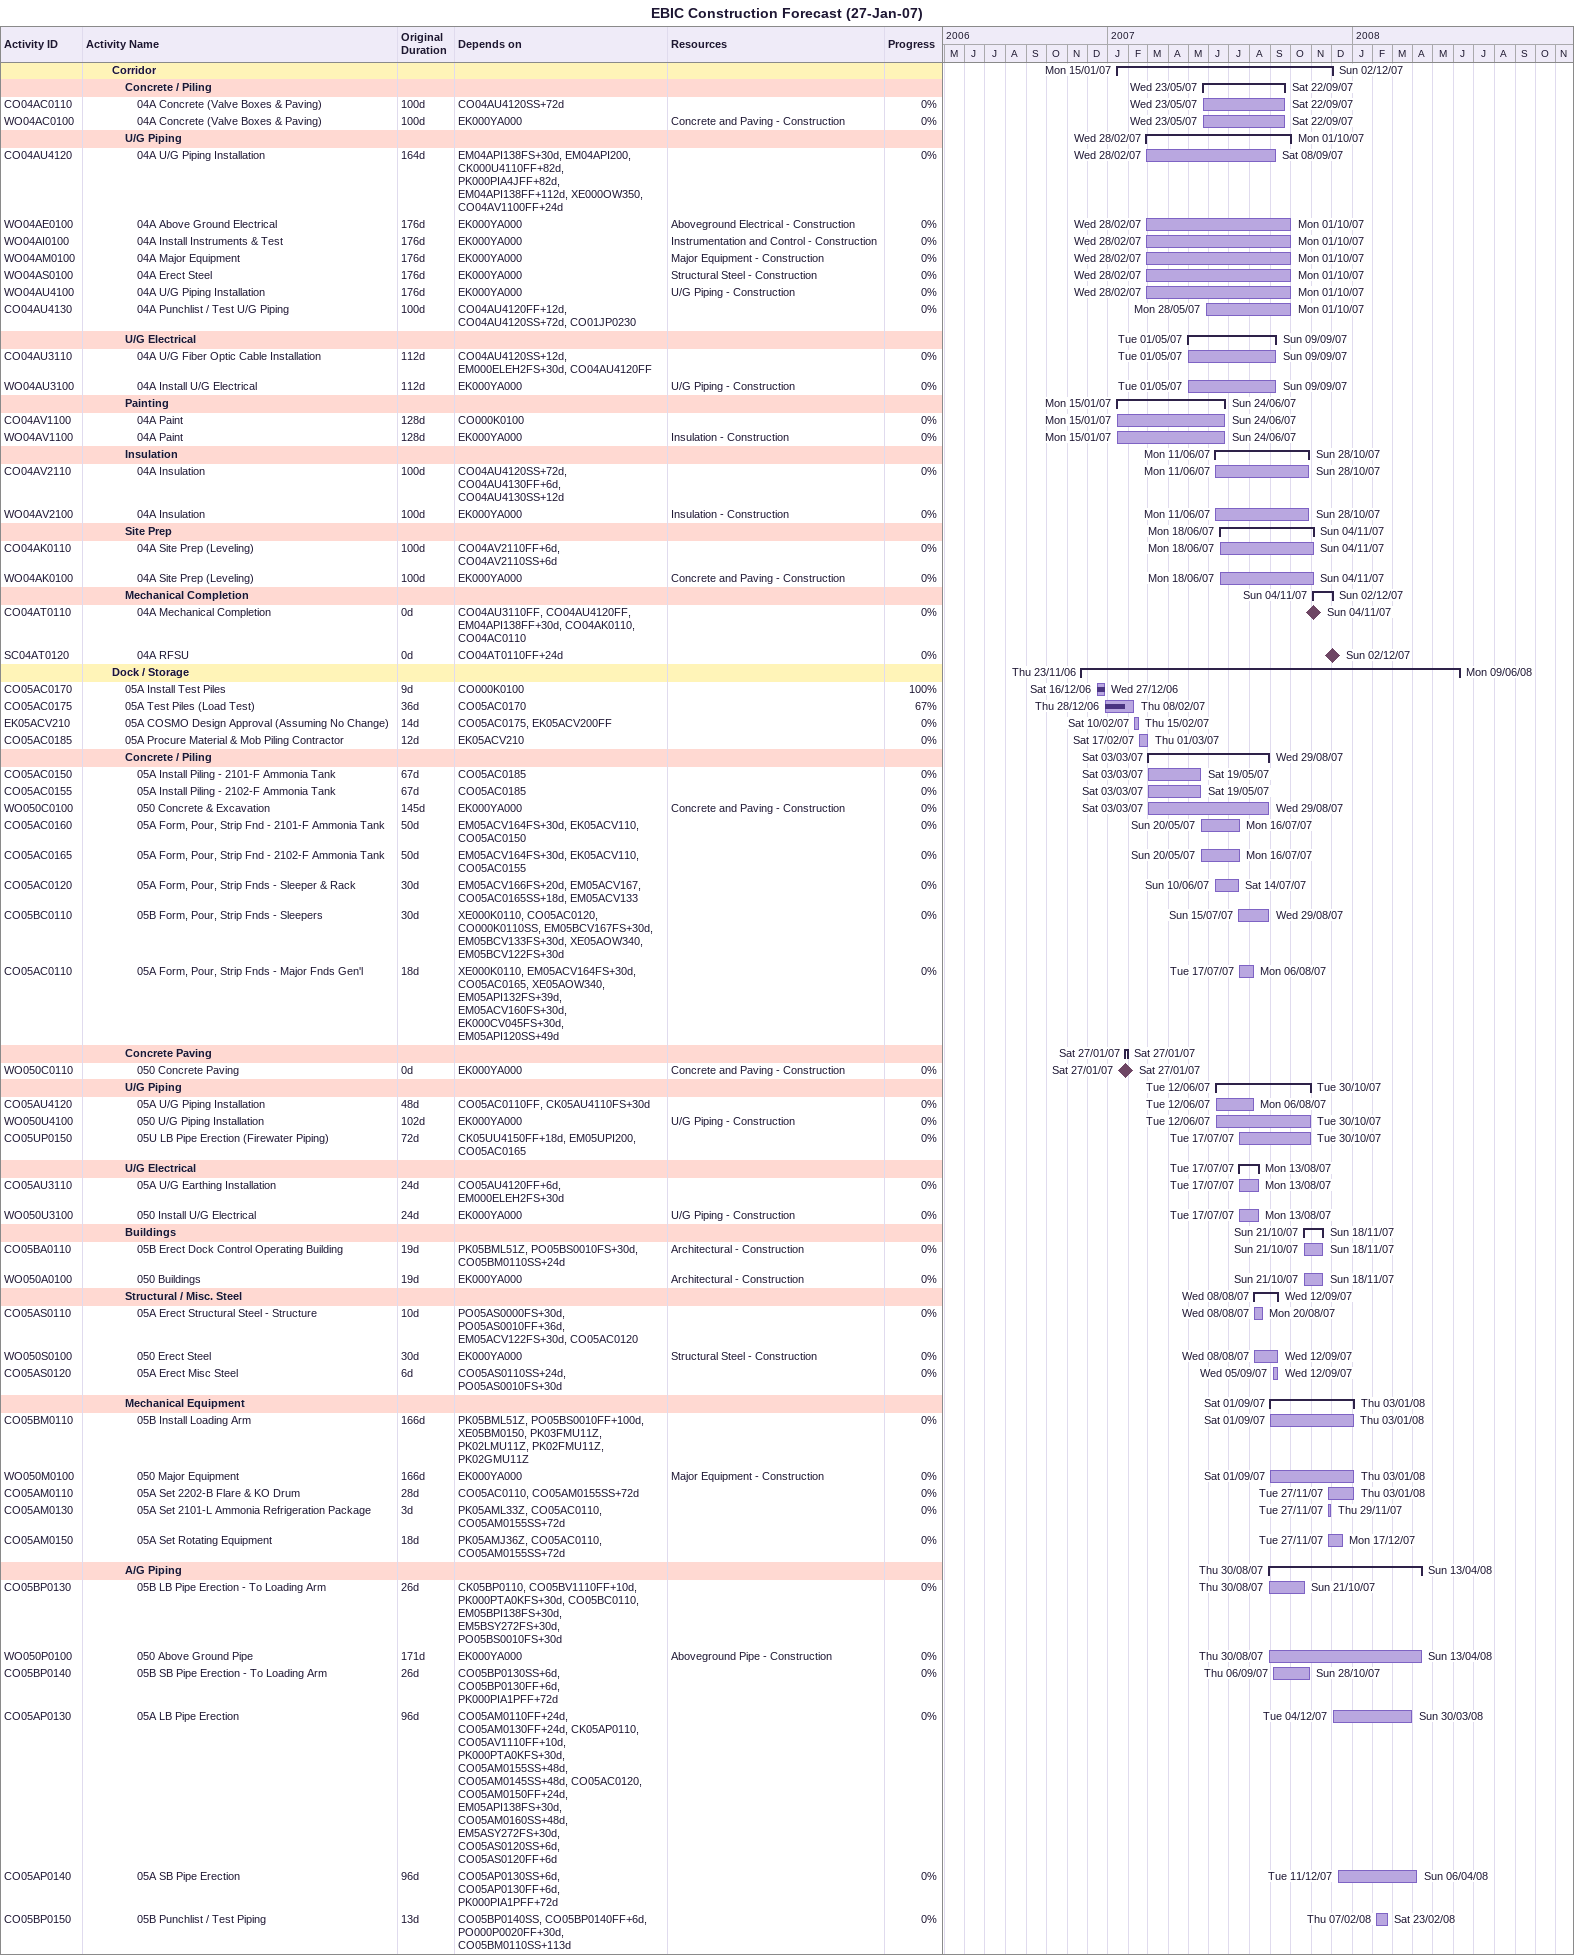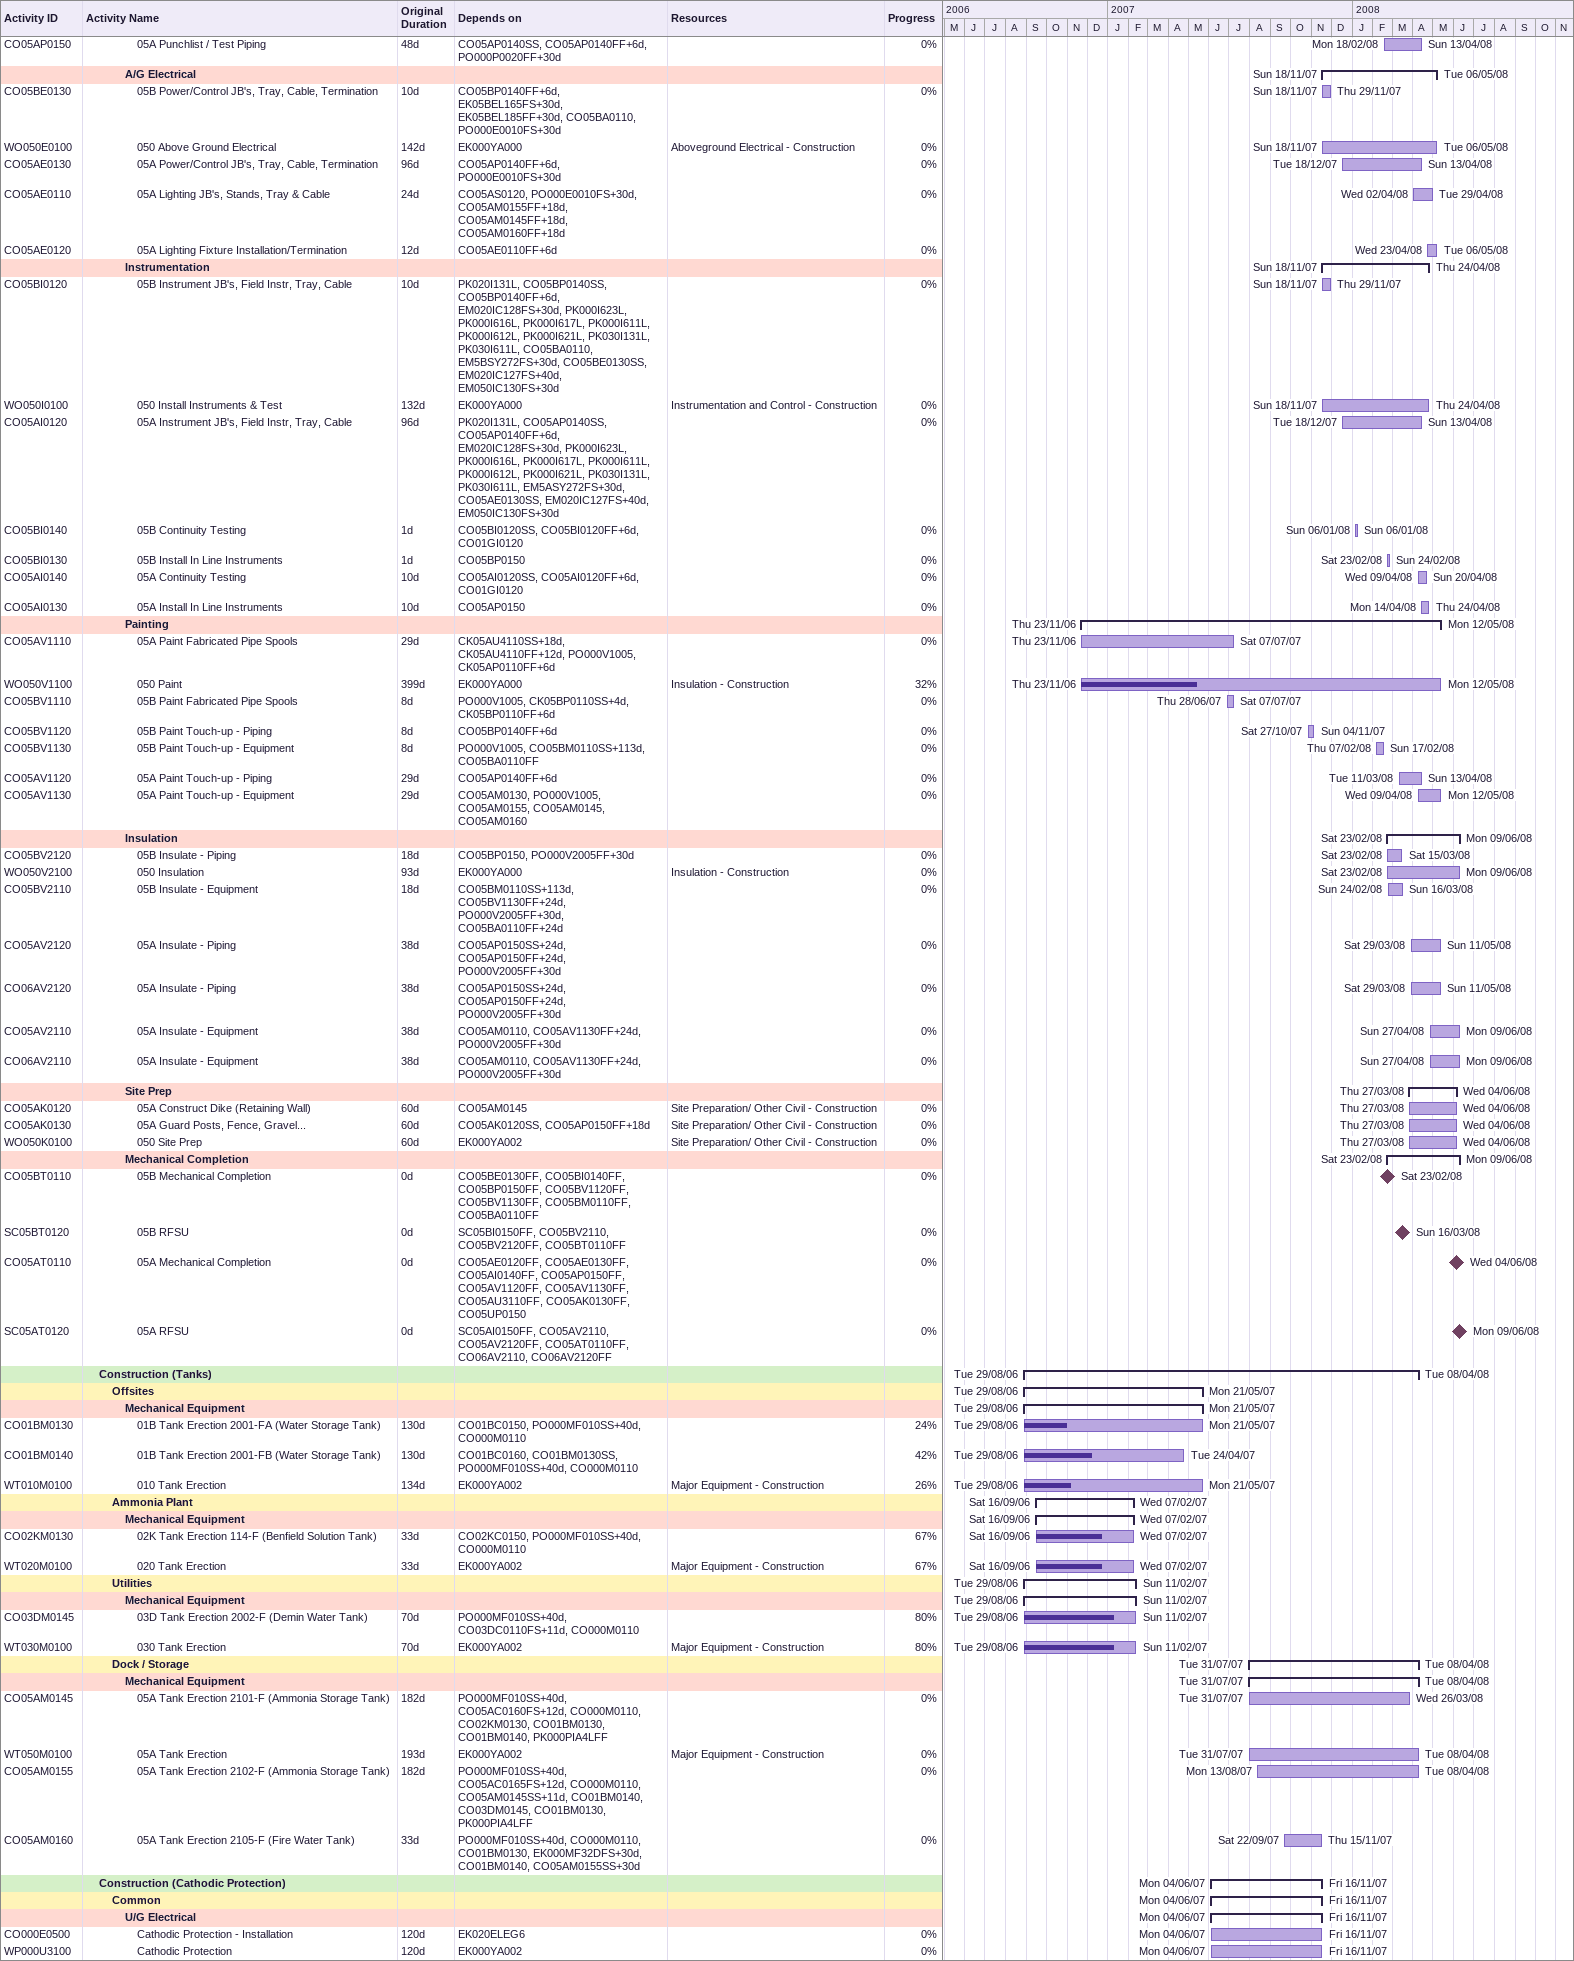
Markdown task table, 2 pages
EBIC Construction Forecast (27-Jan-07)

| ID | Level | Task | Original duration | Start | Finish | Predecessors | Resources | % complete |
|---|---|---|---|---|---|---|---|---|
|  | 3 | **Corridor** |  | 2007-01-15 | 2007-12-02 |  |  |  |
|  | 4 | **Concrete / Piling** |  | 2007-05-23 | 2007-09-22 |  |  |  |
| CO04AC0110 | 5 | 04A Concrete (Valve Boxes & Paving) | 100d | 2007-05-23 | 2007-09-22 | CO04AU4120SS+72d |  | 0 |
| WO04AC0100 | 5 | 04A Concrete (Valve Boxes & Paving) | 100d | 2007-05-23 | 2007-09-22 | EK000YA000 | Concrete and Paving - Construction | 0 |
|  | 4 | **U/G Piping** |  | 2007-02-28 | 2007-10-01 |  |  |  |
| CO04AU4120 | 5 | 04A U/G Piping Installation | 164d | 2007-02-28 | 2007-09-08 | EM04API138FS+30d, EM04API200, CK000U4110FF+82d, PK000PIA4JFF+82d, EM04API138FF+112d, XE000OW350, CO04AV1100FF+24d |  | 0 |
| WO04AE0100 | 5 | 04A Above Ground Electrical | 176d | 2007-02-28 | 2007-10-01 | EK000YA000 | Aboveground Electrical - Construction | 0 |
| WO04AI0100 | 5 | 04A Install Instruments & Test | 176d | 2007-02-28 | 2007-10-01 | EK000YA000 | Instrumentation and Control - Construction | 0 |
| WO04AM0100 | 5 | 04A Major Equipment | 176d | 2007-02-28 | 2007-10-01 | EK000YA000 | Major Equipment - Construction | 0 |
| WO04AS0100 | 5 | 04A Erect Steel | 176d | 2007-02-28 | 2007-10-01 | EK000YA000 | Structural Steel - Construction | 0 |
| WO04AU4100 | 5 | 04A U/G Piping Installation | 176d | 2007-02-28 | 2007-10-01 | EK000YA000 | U/G Piping - Construction | 0 |
| CO04AU4130 | 5 | 04A Punchlist / Test U/G Piping | 100d | 2007-05-28 | 2007-10-01 | CO04AU4120FF+12d, CO04AU4120SS+72d, CO01JP0230 |  | 0 |
|  | 4 | **U/G Electrical** |  | 2007-05-01 | 2007-09-09 |  |  |  |
| CO04AU3110 | 5 | 04A U/G Fiber Optic Cable Installation | 112d | 2007-05-01 | 2007-09-09 | CO04AU4120SS+12d, EM000ELEH2FS+30d, CO04AU4120FF |  | 0 |
| WO04AU3100 | 5 | 04A Install U/G Electrical | 112d | 2007-05-01 | 2007-09-09 | EK000YA000 | U/G Piping - Construction | 0 |
|  | 4 | **Painting** |  | 2007-01-15 | 2007-06-24 |  |  |  |
| CO04AV1100 | 5 | 04A Paint | 128d | 2007-01-15 | 2007-06-24 | CO000K0100 |  | 0 |
| WO04AV1100 | 5 | 04A Paint | 128d | 2007-01-15 | 2007-06-24 | EK000YA000 | Insulation - Construction | 0 |
|  | 4 | **Insulation** |  | 2007-06-11 | 2007-10-28 |  |  |  |
| CO04AV2110 | 5 | 04A Insulation | 100d | 2007-06-11 | 2007-10-28 | CO04AU4120SS+72d, CO04AU4130FF+6d, CO04AU4130SS+12d |  | 0 |
| WO04AV2100 | 5 | 04A Insulation | 100d | 2007-06-11 | 2007-10-28 | EK000YA000 | Insulation - Construction | 0 |
|  | 4 | **Site Prep** |  | 2007-06-18 | 2007-11-04 |  |  |  |
| CO04AK0110 | 5 | 04A Site Prep (Leveling) | 100d | 2007-06-18 | 2007-11-04 | CO04AV2110FF+6d, CO04AV2110SS+6d |  | 0 |
| WO04AK0100 | 5 | 04A Site Prep (Leveling) | 100d | 2007-06-18 | 2007-11-04 | EK000YA000 | Concrete and Paving - Construction | 0 |
|  | 4 | **Mechanical Completion** |  | 2007-11-04 | 2007-12-02 |  |  |  |
| CO04AT0110 | 5 | 04A Mechanical Completion | 0d | 2007-11-04 | 2007-11-04 | CO04AU3110FF, CO04AU4120FF, EM04API138FF+30d, CO04AK0110, CO04AC0110 |  | 0 |
| SC04AT0120 | 5 | 04A RFSU | 0d | 2007-12-02 | 2007-12-02 | CO04AT0110FF+24d |  | 0 |
|  | 3 | **Dock / Storage** |  | 2006-11-23 | 2008-06-09 |  |  |  |
| CO05AC0170 | 4 | 05A Install Test Piles | 9d | 2006-12-16 | 2006-12-27 | CO000K0100 |  | 100 |
| CO05AC0175 | 4 | 05A Test Piles (Load Test) | 36d | 2006-12-28 | 2007-02-08 | CO05AC0170 |  | 67 |
| EK05ACV210 | 4 | 05A COSMO Design Approval (Assuming No Change) | 14d | 2007-02-10 | 2007-02-15 | CO05AC0175, EK05ACV200FF |  | 0 |
| CO05AC0185 | 4 | 05A Procure Material & Mob Piling Contractor | 12d | 2007-02-17 | 2007-03-01 | EK05ACV210 |  | 0 |
|  | 4 | **Concrete / Piling** |  | 2007-03-03 | 2007-08-29 |  |  |  |
| CO05AC0150 | 5 | 05A Install Piling - 2101-F Ammonia Tank | 67d | 2007-03-03 | 2007-05-19 | CO05AC0185 |  | 0 |
| CO05AC0155 | 5 | 05A Install Piling - 2102-F Ammonia Tank | 67d | 2007-03-03 | 2007-05-19 | CO05AC0185 |  | 0 |
| WO050C0100 | 5 | 050 Concrete & Excavation | 145d | 2007-03-03 | 2007-08-29 | EK000YA000 | Concrete and Paving - Construction | 0 |
| CO05AC0160 | 5 | 05A Form, Pour, Strip Fnd - 2101-F Ammonia Tank | 50d | 2007-05-20 | 2007-07-16 | EM05ACV164FS+30d, EK05ACV110, CO05AC0150 |  | 0 |
| CO05AC0165 | 5 | 05A Form, Pour, Strip Fnd - 2102-F Ammonia Tank | 50d | 2007-05-20 | 2007-07-16 | EM05ACV164FS+30d, EK05ACV110, CO05AC0155 |  | 0 |
| CO05AC0120 | 5 | 05A Form, Pour, Strip Fnds - Sleeper & Rack | 30d | 2007-06-10 | 2007-07-14 | EM05ACV166FS+20d, EM05ACV167, CO05AC0165SS+18d, EM05ACV133 |  | 0 |
| CO05BC0110 | 5 | 05B Form, Pour, Strip Fnds - Sleepers | 30d | 2007-07-15 | 2007-08-29 | XE000K0110, CO05AC0120, CO000K0110SS, EM05BCV167FS+30d, EM05BCV133FS+30d, XE05AOW340, EM05BCV122FS+30d |  | 0 |
| CO05AC0110 | 5 | 05A Form, Pour, Strip Fnds - Major Fnds Gen'l | 18d | 2007-07-17 | 2007-08-06 | XE000K0110, EM05ACV164FS+30d, CO05AC0165, XE05AOW340, EM05API132FS+39d, EM05ACV160FS+30d, EK000CV045FS+30d, EM05API120SS+49d |  | 0 |
|  | 4 | **Concrete Paving** |  | 2007-01-27 | 2007-01-27 |  |  |  |
| WO050C0110 | 5 | 050 Concrete Paving | 0d | 2007-01-27 | 2007-01-27 | EK000YA000 | Concrete and Paving - Construction | 0 |
|  | 4 | **U/G Piping** |  | 2007-06-12 | 2007-10-30 |  |  |  |
| CO05AU4120 | 5 | 05A U/G Piping Installation | 48d | 2007-06-12 | 2007-08-06 | CO05AC0110FF, CK05AU4110FS+30d |  | 0 |
| WO050U4100 | 5 | 050 U/G Piping Installation | 102d | 2007-06-12 | 2007-10-30 | EK000YA000 | U/G Piping - Construction | 0 |
| CO05UP0150 | 5 | 05U LB Pipe Erection (Firewater Piping) | 72d | 2007-07-17 | 2007-10-30 | CK05UU4150FF+18d, EM05UPI200, CO05AC0165 |  | 0 |
|  | 4 | **U/G Electrical** |  | 2007-07-17 | 2007-08-13 |  |  |  |
| CO05AU3110 | 5 | 05A U/G Earthing Installation | 24d | 2007-07-17 | 2007-08-13 | CO05AU4120FF+6d, EM000ELEH2FS+30d |  | 0 |
| WO050U3100 | 5 | 050 Install U/G Electrical | 24d | 2007-07-17 | 2007-08-13 | EK000YA000 | U/G Piping - Construction | 0 |
|  | 4 | **Buildings** |  | 2007-10-21 | 2007-11-18 |  |  |  |
| CO05BA0110 | 5 | 05B Erect Dock Control Operating Building | 19d | 2007-10-21 | 2007-11-18 | PK05BML51Z, PO05BS0010FS+30d, CO05BM0110SS+24d | Architectural - Construction | 0 |
| WO050A0100 | 5 | 050 Buildings | 19d | 2007-10-21 | 2007-11-18 | EK000YA000 | Architectural - Construction | 0 |
|  | 4 | **Structural / Misc. Steel** |  | 2007-08-08 | 2007-09-12 |  |  |  |
| CO05AS0110 | 5 | 05A Erect Structural Steel - Structure | 10d | 2007-08-08 | 2007-08-20 | PO05AS0000FS+30d, PO05AS0010FF+36d, EM05ACV122FS+30d, CO05AC0120 |  | 0 |
| WO050S0100 | 5 | 050 Erect Steel | 30d | 2007-08-08 | 2007-09-12 | EK000YA000 | Structural Steel - Construction | 0 |
| CO05AS0120 | 5 | 05A Erect Misc Steel | 6d | 2007-09-05 | 2007-09-12 | CO05AS0110SS+24d, PO05AS0010FS+30d |  | 0 |
|  | 4 | **Mechanical Equipment** |  | 2007-09-01 | 2008-01-03 |  |  |  |
| CO05BM0110 | 5 | 05B Install Loading Arm | 166d | 2007-09-01 | 2008-01-03 | PK05BML51Z, PO05BS0010FF+100d, XE05BM0150, PK03FMU11Z, PK02LMU11Z, PK02FMU11Z, PK02GMU11Z |  | 0 |
| WO050M0100 | 5 | 050 Major Equipment | 166d | 2007-09-01 | 2008-01-03 | EK000YA000 | Major Equipment - Construction | 0 |
| CO05AM0110 | 5 | 05A Set 2202-B Flare & KO Drum | 28d | 2007-11-27 | 2008-01-03 | CO05AC0110, CO05AM0155SS+72d |  | 0 |
| CO05AM0130 | 5 | 05A Set 2101-L Ammonia Refrigeration Package | 3d | 2007-11-27 | 2007-11-29 | PK05AML33Z, CO05AC0110, CO05AM0155SS+72d |  | 0 |
| CO05AM0150 | 5 | 05A Set Rotating Equipment | 18d | 2007-11-27 | 2007-12-17 | PK05AMJ36Z, CO05AC0110, CO05AM0155SS+72d |  | 0 |
|  | 4 | **A/G Piping** |  | 2007-08-30 | 2008-04-13 |  |  |  |
| CO05BP0130 | 5 | 05B LB Pipe Erection - To Loading Arm | 26d | 2007-08-30 | 2007-10-21 | CK05BP0110, CO05BV1110FF+10d, PK000PTA0KFS+30d, CO05BC0110, EM05BPI138FS+30d, EM5BSY272FS+30d, PO05BS0010FS+30d |  | 0 |
| WO050P0100 | 5 | 050 Above Ground Pipe | 171d | 2007-08-30 | 2008-04-13 | EK000YA000 | Aboveground Pipe - Construction | 0 |
| CO05BP0140 | 5 | 05B SB Pipe Erection - To Loading Arm | 26d | 2007-09-06 | 2007-10-28 | CO05BP0130SS+6d, CO05BP0130FF+6d, PK000PIA1PFF+72d |  | 0 |
| CO05AP0130 | 5 | 05A LB Pipe Erection | 96d | 2007-12-04 | 2008-03-30 | CO05AM0110FF+24d, CO05AM0130FF+24d, CK05AP0110, CO05AV1110FF+10d, PK000PTA0KFS+30d, CO05AM0155SS+48d, CO05AM0145SS+48d, CO05AC0120, CO05AM0150FF+24d, EM05API138FS+30d, CO05AM0160SS+48d, EM5ASY272FS+30d, CO05AS0120SS+6d, CO05AS0120FF+6d |  | 0 |
| CO05AP0140 | 5 | 05A SB Pipe Erection | 96d | 2007-12-11 | 2008-04-06 | CO05AP0130SS+6d, CO05AP0130FF+6d, PK000PIA1PFF+72d |  | 0 |
| CO05BP0150 | 5 | 05B Punchlist / Test Piping | 13d | 2008-02-07 | 2008-02-23 | CO05BP0140SS, CO05BP0140FF+6d, PO000P0020FF+30d, CO05BM0110SS+113d |  | 0 |
| CO05AP0150 | 5 | 05A Punchlist / Test Piping | 48d | 2008-02-18 | 2008-04-13 | CO05AP0140SS, CO05AP0140FF+6d, PO000P0020FF+30d |  | 0 |
|  | 4 | **A/G Electrical** |  | 2007-11-18 | 2008-05-06 |  |  |  |
| CO05BE0130 | 5 | 05B Power/Control JB's, Tray, Cable, Termination | 10d | 2007-11-18 | 2007-11-29 | CO05BP0140FF+6d, EK05BEL165FS+30d, EK05BEL185FF+30d, CO05BA0110, PO000E0010FS+30d |  | 0 |
| WO050E0100 | 5 | 050 Above Ground Electrical | 142d | 2007-11-18 | 2008-05-06 | EK000YA000 | Aboveground Electrical - Construction | 0 |
| CO05AE0130 | 5 | 05A Power/Control JB's, Tray, Cable, Termination | 96d | 2007-12-18 | 2008-04-13 | CO05AP0140FF+6d, PO000E0010FS+30d |  | 0 |
| CO05AE0110 | 5 | 05A Lighting JB's, Stands, Tray & Cable | 24d | 2008-04-02 | 2008-04-29 | CO05AS0120, PO000E0010FS+30d, CO05AM0155FF+18d, CO05AM0145FF+18d, CO05AM0160FF+18d |  | 0 |
| CO05AE0120 | 5 | 05A Lighting Fixture Installation/Termination | 12d | 2008-04-23 | 2008-05-06 | CO05AE0110FF+6d |  | 0 |
|  | 4 | **Instrumentation** |  | 2007-11-18 | 2008-04-24 |  |  |  |
| CO05BI0120 | 5 | 05B Instrument JB's, Field Instr, Tray, Cable | 10d | 2007-11-18 | 2007-11-29 | PK020I131L, CO05BP0140SS, CO05BP0140FF+6d, EM020IC128FS+30d, PK000I623L, PK000I616L, PK000I617L, PK000I611L, PK000I612L, PK000I621L, PK030I131L, PK030I611L, CO05BA0110, EM5BSY272FS+30d, CO05BE0130SS, EM020IC127FS+40d, EM050IC130FS+30d |  | 0 |
| WO050I0100 | 5 | 050 Install Instruments & Test | 132d | 2007-11-18 | 2008-04-24 | EK000YA000 | Instrumentation and Control - Construction | 0 |
| CO05AI0120 | 5 | 05A Instrument JB's, Field Instr, Tray, Cable | 96d | 2007-12-18 | 2008-04-13 | PK020I131L, CO05AP0140SS, CO05AP0140FF+6d, EM020IC128FS+30d, PK000I623L, PK000I616L, PK000I617L, PK000I611L, PK000I612L, PK000I621L, PK030I131L, PK030I611L, EM5ASY272FS+30d, CO05AE0130SS, EM020IC127FS+40d, EM050IC130FS+30d |  | 0 |
| CO05BI0140 | 5 | 05B Continuity Testing | 1d | 2008-01-06 | 2008-01-06 | CO05BI0120SS, CO05BI0120FF+6d, CO01GI0120 |  | 0 |
| CO05BI0130 | 5 | 05B Install In Line Instruments | 1d | 2008-02-23 | 2008-02-24 | CO05BP0150 |  | 0 |
| CO05AI0140 | 5 | 05A Continuity Testing | 10d | 2008-04-09 | 2008-04-20 | CO05AI0120SS, CO05AI0120FF+6d, CO01GI0120 |  | 0 |
| CO05AI0130 | 5 | 05A Install In Line Instruments | 10d | 2008-04-14 | 2008-04-24 | CO05AP0150 |  | 0 |
|  | 4 | **Painting** |  | 2006-11-23 | 2008-05-12 |  |  |  |
| CO05AV1110 | 5 | 05A Paint Fabricated Pipe Spools | 29d | 2006-11-23 | 2007-07-07 | CK05AU4110SS+18d, CK05AU4110FF+12d, PO000V1005, CK05AP0110FF+6d |  | 0 |
| WO050V1100 | 5 | 050 Paint | 399d | 2006-11-23 | 2008-05-12 | EK000YA000 | Insulation - Construction | 32 |
| CO05BV1110 | 5 | 05B Paint Fabricated Pipe Spools | 8d | 2007-06-28 | 2007-07-07 | PO000V1005, CK05BP0110SS+4d, CK05BP0110FF+6d |  | 0 |
| CO05BV1120 | 5 | 05B Paint Touch-up - Piping | 8d | 2007-10-27 | 2007-11-04 | CO05BP0140FF+6d |  | 0 |
| CO05BV1130 | 5 | 05B Paint Touch-up - Equipment | 8d | 2008-02-07 | 2008-02-17 | PO000V1005, CO05BM0110SS+113d, CO05BA0110FF |  | 0 |
| CO05AV1120 | 5 | 05A Paint Touch-up - Piping | 29d | 2008-03-11 | 2008-04-13 | CO05AP0140FF+6d |  | 0 |
| CO05AV1130 | 5 | 05A Paint Touch-up - Equipment | 29d | 2008-04-09 | 2008-05-12 | CO05AM0130, PO000V1005, CO05AM0155, CO05AM0145, CO05AM0160 |  | 0 |
|  | 4 | **Insulation** |  | 2008-02-23 | 2008-06-09 |  |  |  |
| CO05BV2120 | 5 | 05B Insulate - Piping | 18d | 2008-02-23 | 2008-03-15 | CO05BP0150, PO000V2005FF+30d |  | 0 |
| WO050V2100 | 5 | 050 Insulation | 93d | 2008-02-23 | 2008-06-09 | EK000YA000 | Insulation - Construction | 0 |
| CO05BV2110 | 5 | 05B Insulate - Equipment | 18d | 2008-02-24 | 2008-03-16 | CO05BM0110SS+113d, CO05BV1130FF+24d, PO000V2005FF+30d, CO05BA0110FF+24d |  | 0 |
| CO05AV2120 | 5 | 05A Insulate - Piping | 38d | 2008-03-29 | 2008-05-11 | CO05AP0150SS+24d, CO05AP0150FF+24d, PO000V2005FF+30d |  | 0 |
| CO06AV2120 | 5 | 05A Insulate - Piping | 38d | 2008-03-29 | 2008-05-11 | CO05AP0150SS+24d, CO05AP0150FF+24d, PO000V2005FF+30d |  | 0 |
| CO05AV2110 | 5 | 05A Insulate - Equipment | 38d | 2008-04-27 | 2008-06-09 | CO05AM0110, CO05AV1130FF+24d, PO000V2005FF+30d |  | 0 |
| CO06AV2110 | 5 | 05A Insulate - Equipment | 38d | 2008-04-27 | 2008-06-09 | CO05AM0110, CO05AV1130FF+24d, PO000V2005FF+30d |  | 0 |
|  | 4 | **Site Prep** |  | 2008-03-27 | 2008-06-04 |  |  |  |
| CO05AK0120 | 5 | 05A Construct Dike (Retaining Wall) | 60d | 2008-03-27 | 2008-06-04 | CO05AM0145 | Site Preparation/ Other Civil - Construction | 0 |
| CO05AK0130 | 5 | 05A Guard Posts, Fence, Gravel... | 60d | 2008-03-27 | 2008-06-04 | CO05AK0120SS, CO05AP0150FF+18d | Site Preparation/ Other Civil - Construction | 0 |
| WO050K0100 | 5 | 050 Site Prep | 60d | 2008-03-27 | 2008-06-04 | EK000YA002 | Site Preparation/ Other Civil - Construction | 0 |
|  | 4 | **Mechanical Completion** |  | 2008-02-23 | 2008-06-09 |  |  |  |
| CO05BT0110 | 5 | 05B Mechanical Completion | 0d | 2008-02-23 | 2008-02-23 | CO05BE0130FF, CO05BI0140FF, CO05BP0150FF, CO05BV1120FF, CO05BV1130FF, CO05BM0110FF, CO05BA0110FF |  | 0 |
| SC05BT0120 | 5 | 05B RFSU | 0d | 2008-03-16 | 2008-03-16 | SC05BI0150FF, CO05BV2110, CO05BV2120FF, CO05BT0110FF |  | 0 |
| CO05AT0110 | 5 | 05A Mechanical Completion | 0d | 2008-06-04 | 2008-06-04 | CO05AE0120FF, CO05AE0130FF, CO05AI0140FF, CO05AP0150FF, CO05AV1120FF, CO05AV1130FF, CO05AU3110FF, CO05AK0130FF, CO05UP0150 |  | 0 |
| SC05AT0120 | 5 | 05A RFSU | 0d | 2008-06-09 | 2008-06-09 | SC05AI0150FF, CO05AV2110, CO05AV2120FF, CO05AT0110FF, CO06AV2110, CO06AV2120FF |  | 0 |
|  | 2 | **Construction (Tanks)** |  | 2006-08-29 | 2008-04-08 |  |  |  |
|  | 3 | **Offsites** |  | 2006-08-29 | 2007-05-21 |  |  |  |
|  | 4 | **Mechanical Equipment** |  | 2006-08-29 | 2007-05-21 |  |  |  |
| CO01BM0130 | 5 | 01B Tank Erection 2001-FA (Water Storage Tank) | 130d | 2006-08-29 | 2007-05-21 | CO01BC0150, PO000MF010SS+40d, CO000M0110 |  | 24 |
| CO01BM0140 | 5 | 01B Tank Erection 2001-FB (Water Storage Tank) | 130d | 2006-08-29 | 2007-04-24 | CO01BC0160, CO01BM0130SS, PO000MF010SS+40d, CO000M0110 |  | 42 |
| WT010M0100 | 5 | 010 Tank Erection | 134d | 2006-08-29 | 2007-05-21 | EK000YA002 | Major Equipment - Construction | 26 |
|  | 3 | **Ammonia Plant** |  | 2006-09-16 | 2007-02-07 |  |  |  |
|  | 4 | **Mechanical Equipment** |  | 2006-09-16 | 2007-02-07 |  |  |  |
| CO02KM0130 | 5 | 02K Tank Erection 114-F (Benfield Solution Tank) | 33d | 2006-09-16 | 2007-02-07 | CO02KC0150, PO000MF010SS+40d, CO000M0110 |  | 67 |
| WT020M0100 | 5 | 020 Tank Erection | 33d | 2006-09-16 | 2007-02-07 | EK000YA002 | Major Equipment - Construction | 67 |
|  | 3 | **Utilities** |  | 2006-08-29 | 2007-02-11 |  |  |  |
|  | 4 | **Mechanical Equipment** |  | 2006-08-29 | 2007-02-11 |  |  |  |
| CO03DM0145 | 5 | 03D Tank Erection 2002-F (Demin Water Tank) | 70d | 2006-08-29 | 2007-02-11 | PO000MF010SS+40d, CO03DC0110FS+11d, CO000M0110 |  | 80 |
| WT030M0100 | 5 | 030 Tank Erection | 70d | 2006-08-29 | 2007-02-11 | EK000YA002 | Major Equipment - Construction | 80 |
|  | 3 | **Dock / Storage** |  | 2007-07-31 | 2008-04-08 |  |  |  |
|  | 4 | **Mechanical Equipment** |  | 2007-07-31 | 2008-04-08 |  |  |  |
| CO05AM0145 | 5 | 05A Tank Erection 2101-F (Ammonia Storage Tank) | 182d | 2007-07-31 | 2008-03-26 | PO000MF010SS+40d, CO05AC0160FS+12d, CO000M0110, CO02KM0130, CO01BM0130, CO01BM0140, PK000PIA4LFF |  | 0 |
| WT050M0100 | 5 | 05A Tank Erection | 193d | 2007-07-31 | 2008-04-08 | EK000YA002 | Major Equipment - Construction | 0 |
| CO05AM0155 | 5 | 05A Tank Erection 2102-F (Ammonia Storage Tank) | 182d | 2007-08-13 | 2008-04-08 | PO000MF010SS+40d, CO05AC0165FS+12d, CO000M0110, CO05AM0145SS+11d, CO01BM0140, CO03DM0145, CO01BM0130, PK000PIA4LFF |  | 0 |
| CO05AM0160 | 5 | 05A Tank Erection 2105-F (Fire Water Tank) | 33d | 2007-09-22 | 2007-11-15 | PO000MF010SS+40d, CO000M0110, CO01BM0130, EK000MF32DFS+30d, CO01BM0140, CO05AM0155SS+30d |  | 0 |
|  | 2 | **Construction (Cathodic Protection)** |  | 2007-06-04 | 2007-11-16 |  |  |  |
|  | 3 | **Common** |  | 2007-06-04 | 2007-11-16 |  |  |  |
|  | 4 | **U/G Electrical** |  | 2007-06-04 | 2007-11-16 |  |  |  |
| CO000E0500 | 5 | Cathodic Protection - Installation | 120d | 2007-06-04 | 2007-11-16 | EK020ELEG6 |  | 0 |
| WP000U3100 | 5 | Cathodic Protection | 120d | 2007-06-04 | 2007-11-16 | EK000YA002 |  | 0 |
